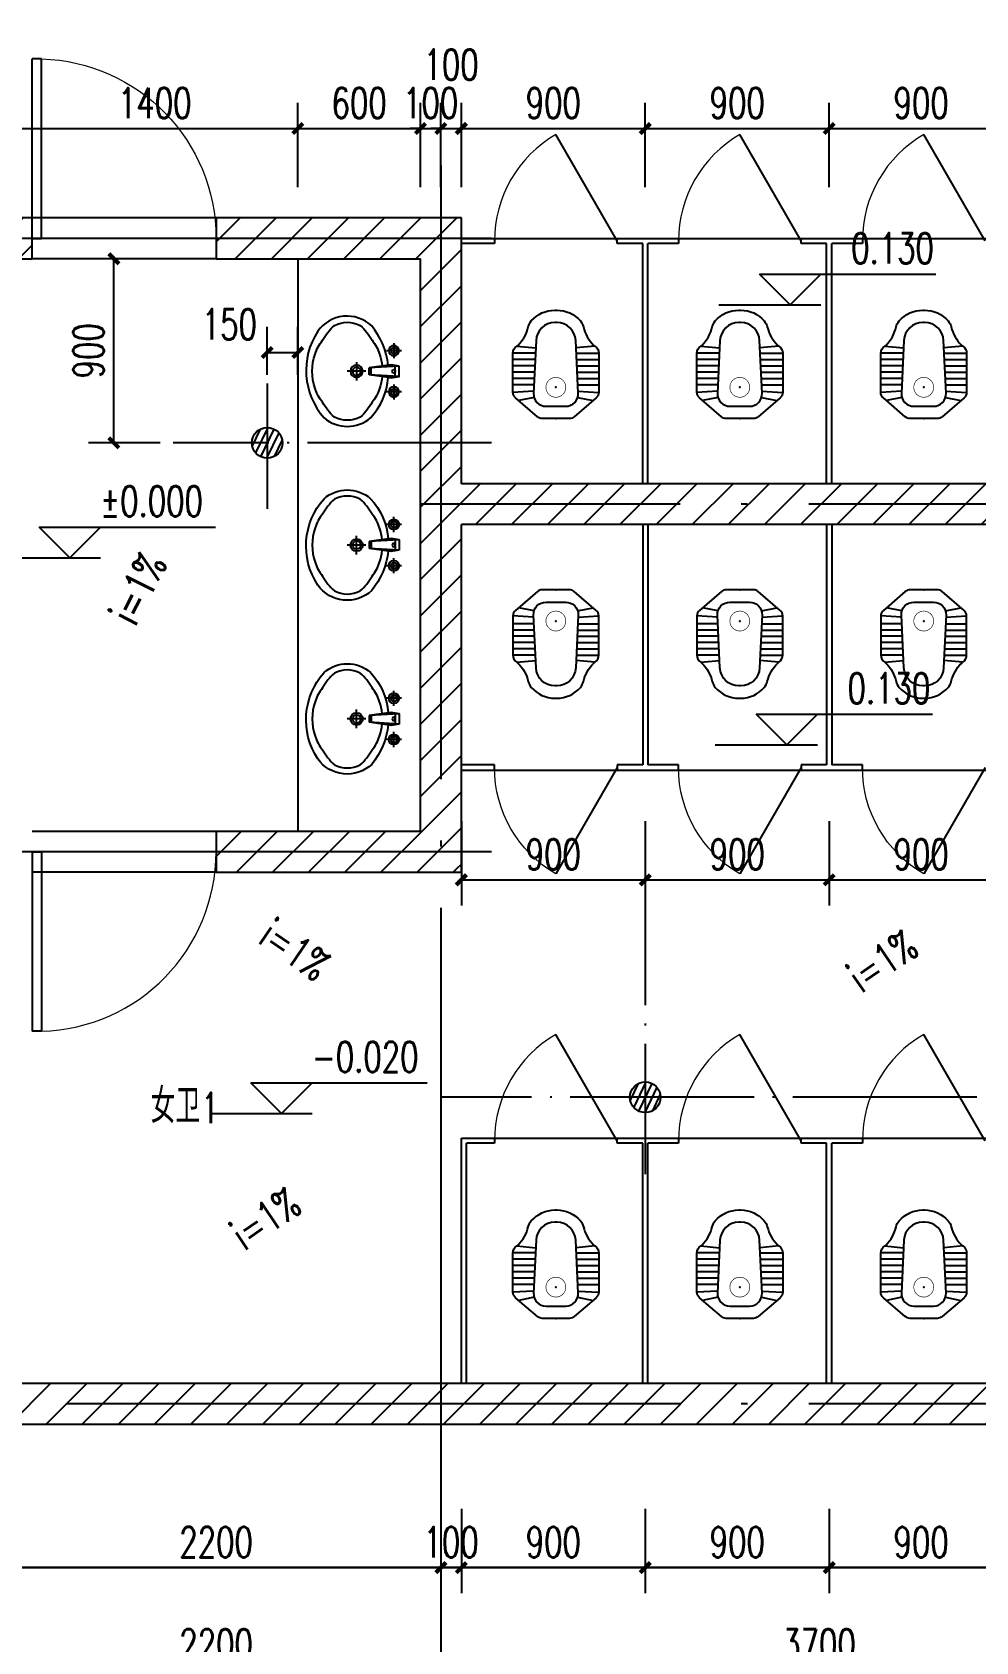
# Model space of a CAD drawing. Extents: x 409931 to 937299, y -508824 to 132289.
# Drawn here: x 617303 to 621920, y -187584 to -179713 of the extents above; entities that cross this region are included whole.
import ezdxf

# ---------------------------------------------------------------- set-up
doc = ezdxf.new("R2010")
doc.units = 0
doc.header["$LTSCALE"] = 1500
doc.header["$MEASUREMENT"] = 0
doc.linetypes.add('DOTE', pattern=[2.42, 2, -0.2, 0.02, -0.2])
doc.layers.get('Defpoints').update_dxf_attribs({"color": 252})
for name, color, linetype in [('07m', 36, 'Continuous'), ('A-Fur1(建筑厨卫洁具)', 136, 'Continuous'), ('A-Index(建筑索引线剖切号线)', 5, 'Continuous'), ('A-Wall(建筑墙)', 7, 'Continuous'), ('DIM_ELEV', 3, 'Continuous'), ('DIM_SYMB', 3, 'Continuous'), ('DOTE', 1, 'Continuous'), ('LVTRY', 6, 'Continuous'), ('PUB_DIM', 3, 'Continuous'), ('PUB_HATCH', 8, 'Continuous'), ('PUB_TEXT', 7, 'Continuous'), ('WINDOW', 4, 'Continuous')]:
    doc.layers.add(name, color=color, linetype=linetype)
doc.styles.add('_TCH_DIM', font='SIMPLEX', dxfattribs={"bigfont": 'GBCBIG'})
doc.styles.add('_TCH_DIM_T3', font='SIMPLEX', dxfattribs={"width": 0.705882, "bigfont": 'GBCBIG'})
doc.dimstyles.new('_TCH_ARCH&&50', dxfattribs={"dimtxt": 148.75, "dimasz": 50, "dimexe": 125, "dimexo": 150, "dimgap": 50, "dimtad": 1, "dimdec": 0, "dimzin": 0, "dimdsep": 46, "dimtxsty": '_TCH_DIM_T3', "dimblk": 'ARCHTICK', "dimcen": 0.09, "dimclrt": 7, "dimazin": 2, "dimtfac": 1, "dimtdec": 0, "dimtix": 1, "dimtmove": 2, "dimatfit": 3, "dimfxl": 0, "dimtolj": 1, "dimtzin": 0, "dimarcsym": 0})
pattern_1 = [(45, (0, 89.76), (-88.388383, 88.388383), [])]

# ---------------------------------------------------------------- blocks, each defined once
blk = doc.blocks.new('$TCHSYS$APDOOR2D')
blk.add_line((0.5, 0), (0, 0.866))
at = {"lineweight": 13}
blk.add_arc((0.5, 0), 1, 120, 180, dxfattribs=at)
blk = doc.blocks.new('$lvtry$00000203')
at = {"color": 0}
for p, q in [((48.2, -60), (-48.2, -60)), ((-108.6, -133.5), (-210, -128)), ((-106.4, -102.8), (-181.9, -87.7)), ((-109.1, -123.9), (-97, -381.5)), ((97, -381.5), (109.1, -123.9)), ((106.4, -102.8), (181.9, -87.7)), ((108.6, -133.5), (210, -128)), ((-107.1, -165.6), (-210, -165.6)), ((-105.7, -196.5), (-210, -196.5)), ((-104.2, -227.4), (-210, -227.4)), ((104.2, -227.4), (210, -227.4)), ((105.7, -196.5), (210, -196.5)), ((107.1, -165.6), (210, -165.6)), ((-102.8, -258.3), (-210, -258.3)), ((-101.3, -289.2), (-210, -289.2)), ((101.3, -289.2), (210, -289.2)), ((102.8, -258.3), (210, -258.3)), ((-99.9, -320.1), (-210, -320.1)), ((-190.7, -354.4), (-98.7, -345.4)), ((190.7, -354.4), (98.7, -345.4)), ((99.9, -320.1), (210, -320.1)), ((-4.3, -470), (4.3, -470))]:
    blk.add_line(p, q, dxfattribs=at)
blk.add_lwpolyline([(184.4, -359.6, 0.139709), (134.8, -448, -0.12003), (120, -477, -0.218108), (4.3, -530), (-4.3, -530, -0.218108), (-120, -477, -0.12003), (-134.8, -448, 0.139709), (-184.4, -359.6, 0.046574), (-190.7, -354.4, -0.248797), (-210, -318.1), (-210, -128.3, -0.218491), (-197.5, -101.1), (-90.1, -8.7, -0.179479), (-66.7, 0), (66.7, 0, -0.179479), (90.1, -8.7), (197.5, -101.1, -0.218491), (210, -128.3), (210, -318.1, -0.248797), (190.7, -354.4, 0.046574)], format="xyb", close=True, dxfattribs=at)
at = {"color": 0, "const_width": 3}
blk.add_lwpolyline([(48.6, -152.7, 1), (-48.6, -152.7, 1)], format="xyb", close=True, dxfattribs=at)
at = {"color": 0}
for centre, radius, start, end in [((-48.2, -121), 61, 90, 182.693), ((48.2, -121), 61, 357.307, 90), ((-4.3, -377.2), 92.8, 182.693, 270), ((4.3, -377.2), 92.8, 270, 357.307)]:
    blk.add_arc(centre, radius, start, end, dxfattribs=at)
for p in [(0, 0), (0, -152.7)]:
    blk.add_point(p, dxfattribs=at)
blk = doc.blocks.new('_LV13')
at = {"color": 0}
for p, q in [((-0.495, 0.071), (-0.071, 0.495)), ((-0.465, -0.183), (0.183, 0.465)), ((-0.354, -0.354), (0.354, 0.354)), ((-0.183, -0.465), (0.465, 0.183)), ((0.071, -0.495), (0.495, -0.071))]:
    blk.add_line(p, q, dxfattribs=at)
blk.add_circle((0, 0), 0.5)
blk = doc.blocks.new('_ArchTick')
at = {"color": 0, "linetype": 'ByBlock', "const_width": 0.4}
blk.add_lwpolyline([(-0.5, -0.5), (0.5, 0.5)], dxfattribs=at)
blk = doc.blocks.new('*D185')
at = {"layer": 'Defpoints', "color": 0}
for p in [(618602.5, -181279.5), (618452.5, -181539), (618602.5, -181539)]:
    blk.add_point(p, dxfattribs=at)
at = {"layer": 'PUB_DIM', "color": 0, "lineweight": -2}
for p, q in [((618452.5, -181389), (618452.5, -181154.5)), ((618602.5, -181389), (618602.5, -181154.5)), ((618452.5, -181279.5), (618602.5, -181279.5))]:
    blk.add_line(p, q, dxfattribs=at)
at = {"layer": 'PUB_DIM', "color": 0, "lineweight": -2, "xscale": 50, "yscale": 50, "zscale": 50, "rotation": 180}
blk.add_blockref('_ArchTick', (618452.5, -181279.5), dxfattribs=at)
at = {"layer": 'PUB_DIM', "color": 0, "lineweight": -2, "xscale": 50, "yscale": 50, "zscale": 50}
blk.add_blockref('_ArchTick', (618602.5, -181279.5), dxfattribs=at)
at = {"layer": 'PUB_DIM', "color": 7, "insert": (618267.5, -181142), "char_height": 148.75, "attachment_point": 5, "style": '_TCH_DIM_T3'}
blk.add_mtext('\\A1;150', dxfattribs=at)
blk = doc.blocks.new('*D186')
at = {"layer": 'Defpoints', "color": 0}
for p in [(617702.5, -180821.5), (618078.5, -180821.5), (618078.5, -181721.5)]:
    blk.add_point(p, dxfattribs=at)
at = {"layer": 'PUB_DIM', "color": 0, "lineweight": -2}
for p, q in [((617928.5, -180821.5), (617577.5, -180821.5)), ((617702.5, -181721.5), (617702.5, -180821.5)), ((617928.5, -181721.5), (617577.5, -181721.5))]:
    blk.add_line(p, q, dxfattribs=at)
at = {"layer": 'PUB_DIM', "color": 0, "lineweight": -2, "xscale": 50, "yscale": 50, "zscale": 50}
for p, rotation in [((617702.5, -180821.5), 90), ((617702.5, -181721.5), 270)]:
    blk.add_blockref('_ArchTick', p, dxfattribs=dict(at, rotation=rotation))
at = {"layer": 'PUB_DIM', "color": 7, "insert": (617578.1, -181271.5), "char_height": 148.75, "attachment_point": 5, "rotation": 90, "style": '_TCH_DIM_T3'}
blk.add_mtext('\\A1;900', dxfattribs=at)
blk = doc.blocks.new('*D211')
at = {"layer": 'Defpoints', "color": 0}
for p in [(617102.5, -186934.5), (619302.5, -186934.5), (619302.5, -187721.5)]:
    blk.add_point(p, dxfattribs=at)
at = {"layer": 'PUB_DIM', "color": 0, "lineweight": -2}
for p, q in [((617102.5, -187084.5), (617102.5, -187846.5)), ((619302.5, -187084.5), (619302.5, -187846.5)), ((617102.5, -187721.5), (619302.5, -187721.5))]:
    blk.add_line(p, q, dxfattribs=at)
at = {"layer": 'PUB_DIM', "color": 0, "lineweight": -2, "xscale": 50, "yscale": 50, "zscale": 50, "rotation": 180}
blk.add_blockref('_ArchTick', (617102.5, -187721.5), dxfattribs=at)
at = {"layer": 'PUB_DIM', "color": 0, "lineweight": -2, "xscale": 50, "yscale": 50, "zscale": 50}
blk.add_blockref('_ArchTick', (619302.5, -187721.5), dxfattribs=at)
at = {"layer": 'PUB_DIM', "color": 7, "insert": (618202.5, -187597.1), "char_height": 148.75, "attachment_point": 5, "style": '_TCH_DIM_T3'}
blk.add_mtext('\\A1;2200', dxfattribs=at)
blk = doc.blocks.new('*D212')
at = {"layer": 'Defpoints', "color": 0}
for p in [(619302.5, -186934.5), (623002.5, -186934.5), (623002.5, -187721.5)]:
    blk.add_point(p, dxfattribs=at)
at = {"layer": 'PUB_DIM', "color": 0, "lineweight": -2}
for p, q in [((619302.5, -187084.5), (619302.5, -187846.5)), ((623002.5, -187084.5), (623002.5, -187846.5)), ((619302.5, -187721.5), (623002.5, -187721.5))]:
    blk.add_line(p, q, dxfattribs=at)
at = {"layer": 'PUB_DIM', "color": 0, "lineweight": -2, "xscale": 50, "yscale": 50, "zscale": 50, "rotation": 180}
blk.add_blockref('_ArchTick', (619302.5, -187721.5), dxfattribs=at)
at = {"layer": 'PUB_DIM', "color": 0, "lineweight": -2, "xscale": 50, "yscale": 50, "zscale": 50}
blk.add_blockref('_ArchTick', (623002.5, -187721.5), dxfattribs=at)
at = {"layer": 'PUB_DIM', "color": 7, "insert": (621152.5, -187597.1), "char_height": 148.75, "attachment_point": 5, "style": '_TCH_DIM_T3'}
blk.add_mtext('\\A1;3700', dxfattribs=at)
blk = doc.blocks.new('*D213')
at = {"layer": 'Defpoints', "color": 0}
for p in [(617102.5, -186784.5), (619302.5, -186784.5), (619302.5, -187221.5)]:
    blk.add_point(p, dxfattribs=at)
at = {"layer": 'PUB_DIM', "color": 0, "lineweight": -2}
for p, q in [((617102.5, -186934.5), (617102.5, -187346.5)), ((619302.5, -186934.5), (619302.5, -187346.5)), ((617102.5, -187221.5), (619302.5, -187221.5))]:
    blk.add_line(p, q, dxfattribs=at)
at = {"layer": 'PUB_DIM', "color": 0, "lineweight": -2, "xscale": 50, "yscale": 50, "zscale": 50, "rotation": 180}
blk.add_blockref('_ArchTick', (617102.5, -187221.5), dxfattribs=at)
at = {"layer": 'PUB_DIM', "color": 0, "lineweight": -2, "xscale": 50, "yscale": 50, "zscale": 50}
blk.add_blockref('_ArchTick', (619302.5, -187221.5), dxfattribs=at)
at = {"layer": 'PUB_DIM', "color": 7, "insert": (618202.5, -187097.1), "char_height": 148.75, "attachment_point": 5, "style": '_TCH_DIM_T3'}
blk.add_mtext('\\A1;2200', dxfattribs=at)
blk = doc.blocks.new('*D214')
at = {"layer": 'Defpoints', "color": 0}
for p in [(619302.5, -186784.5), (619402.5, -186784.5), (619402.5, -187221.5)]:
    blk.add_point(p, dxfattribs=at)
at = {"layer": 'PUB_DIM', "color": 0, "lineweight": -2}
for p, q in [((619302.5, -186934.5), (619302.5, -187346.5)), ((619402.5, -186934.5), (619402.5, -187346.5)), ((619302.5, -187221.5), (619252.5, -187221.5)), ((619302.5, -187221.5), (619402.5, -187221.5)), ((619402.5, -187221.5), (619452.5, -187221.5))]:
    blk.add_line(p, q, dxfattribs=at)
at = {"layer": 'PUB_DIM', "color": 0, "lineweight": -2, "xscale": 50, "yscale": 50, "zscale": 50}
blk.add_blockref('_ArchTick', (619302.5, -187221.5), dxfattribs=at)
at = {"layer": 'PUB_DIM', "color": 0, "lineweight": -2, "xscale": 50, "yscale": 50, "zscale": 50, "rotation": 180}
blk.add_blockref('_ArchTick', (619402.5, -187221.5), dxfattribs=at)
at = {"layer": 'PUB_DIM', "color": 7, "insert": (619352.5, -187097.1), "char_height": 148.75, "attachment_point": 5, "style": '_TCH_DIM_T3'}
blk.add_mtext('\\A1;100', dxfattribs=at)
blk = doc.blocks.new('*D215')
at = {"layer": 'Defpoints', "color": 0}
for p in [(619402.5, -186784.5), (620302.5, -186784.5), (620302.5, -187221.5)]:
    blk.add_point(p, dxfattribs=at)
at = {"layer": 'PUB_DIM', "color": 0, "lineweight": -2}
for p, q in [((619402.5, -186934.5), (619402.5, -187346.5)), ((620302.5, -186934.5), (620302.5, -187346.5)), ((619402.5, -187221.5), (620302.5, -187221.5))]:
    blk.add_line(p, q, dxfattribs=at)
at = {"layer": 'PUB_DIM', "color": 0, "lineweight": -2, "xscale": 50, "yscale": 50, "zscale": 50, "rotation": 180}
blk.add_blockref('_ArchTick', (619402.5, -187221.5), dxfattribs=at)
at = {"layer": 'PUB_DIM', "color": 0, "lineweight": -2, "xscale": 50, "yscale": 50, "zscale": 50}
blk.add_blockref('_ArchTick', (620302.5, -187221.5), dxfattribs=at)
at = {"layer": 'PUB_DIM', "color": 7, "insert": (619852.5, -187097.1), "char_height": 148.75, "attachment_point": 5, "style": '_TCH_DIM_T3'}
blk.add_mtext('\\A1;900', dxfattribs=at)
blk = doc.blocks.new('*D216')
at = {"layer": 'Defpoints', "color": 0}
for p in [(620302.5, -186784.5), (621202.5, -186784.5), (621202.5, -187221.5)]:
    blk.add_point(p, dxfattribs=at)
at = {"layer": 'PUB_DIM', "color": 0, "lineweight": -2}
for p, q in [((620302.5, -186934.5), (620302.5, -187346.5)), ((621202.5, -186934.5), (621202.5, -187346.5)), ((620302.5, -187221.5), (621202.5, -187221.5))]:
    blk.add_line(p, q, dxfattribs=at)
at = {"layer": 'PUB_DIM', "color": 0, "lineweight": -2, "xscale": 50, "yscale": 50, "zscale": 50, "rotation": 180}
blk.add_blockref('_ArchTick', (620302.5, -187221.5), dxfattribs=at)
at = {"layer": 'PUB_DIM', "color": 0, "lineweight": -2, "xscale": 50, "yscale": 50, "zscale": 50}
blk.add_blockref('_ArchTick', (621202.5, -187221.5), dxfattribs=at)
at = {"layer": 'PUB_DIM', "color": 7, "insert": (620752.5, -187097.1), "char_height": 148.75, "attachment_point": 5, "style": '_TCH_DIM_T3'}
blk.add_mtext('\\A1;900', dxfattribs=at)
blk = doc.blocks.new('*D217')
at = {"layer": 'Defpoints', "color": 0}
for p in [(621202.5, -186784.5), (622102.5, -186784.5), (622102.5, -187221.5)]:
    blk.add_point(p, dxfattribs=at)
at = {"layer": 'PUB_DIM', "color": 0, "lineweight": -2}
for p, q in [((621202.5, -186934.5), (621202.5, -187346.5)), ((622102.5, -186934.5), (622102.5, -187346.5)), ((621202.5, -187221.5), (622102.5, -187221.5))]:
    blk.add_line(p, q, dxfattribs=at)
at = {"layer": 'PUB_DIM', "color": 0, "lineweight": -2, "xscale": 50, "yscale": 50, "zscale": 50, "rotation": 180}
blk.add_blockref('_ArchTick', (621202.5, -187221.5), dxfattribs=at)
at = {"layer": 'PUB_DIM', "color": 0, "lineweight": -2, "xscale": 50, "yscale": 50, "zscale": 50}
blk.add_blockref('_ArchTick', (622102.5, -187221.5), dxfattribs=at)
at = {"layer": 'PUB_DIM', "color": 7, "insert": (621652.5, -187097.1), "char_height": 148.75, "attachment_point": 5, "style": '_TCH_DIM_T3'}
blk.add_mtext('\\A1;900', dxfattribs=at)
blk = doc.blocks.new('*D219')
at = {"layer": 'Defpoints', "color": 0}
for p in [(619402.5, -183421.5), (620302.5, -183421.5), (620302.5, -183858.5)]:
    blk.add_point(p, dxfattribs=at)
at = {"layer": 'PUB_DIM', "color": 0, "lineweight": -2}
for p, q in [((619402.5, -183571.5), (619402.5, -183983.5)), ((620302.5, -183571.5), (620302.5, -183983.5)), ((619402.5, -183858.5), (620302.5, -183858.5))]:
    blk.add_line(p, q, dxfattribs=at)
at = {"layer": 'PUB_DIM', "color": 0, "lineweight": -2, "xscale": 50, "yscale": 50, "zscale": 50, "rotation": 180}
blk.add_blockref('_ArchTick', (619402.5, -183858.5), dxfattribs=at)
at = {"layer": 'PUB_DIM', "color": 0, "lineweight": -2, "xscale": 50, "yscale": 50, "zscale": 50}
blk.add_blockref('_ArchTick', (620302.5, -183858.5), dxfattribs=at)
at = {"layer": 'PUB_DIM', "color": 7, "insert": (619852.5, -183734.1), "char_height": 148.75, "attachment_point": 5, "style": '_TCH_DIM_T3'}
blk.add_mtext('\\A1;900', dxfattribs=at)
blk = doc.blocks.new('*D220')
at = {"layer": 'Defpoints', "color": 0}
for p in [(620302.5, -183421.5), (621202.5, -183421.5), (621202.5, -183858.5)]:
    blk.add_point(p, dxfattribs=at)
at = {"layer": 'PUB_DIM', "color": 0, "lineweight": -2}
for p, q in [((620302.5, -183571.5), (620302.5, -183983.5)), ((621202.5, -183571.5), (621202.5, -183983.5)), ((620302.5, -183858.5), (621202.5, -183858.5))]:
    blk.add_line(p, q, dxfattribs=at)
at = {"layer": 'PUB_DIM', "color": 0, "lineweight": -2, "xscale": 50, "yscale": 50, "zscale": 50, "rotation": 180}
blk.add_blockref('_ArchTick', (620302.5, -183858.5), dxfattribs=at)
at = {"layer": 'PUB_DIM', "color": 0, "lineweight": -2, "xscale": 50, "yscale": 50, "zscale": 50}
blk.add_blockref('_ArchTick', (621202.5, -183858.5), dxfattribs=at)
at = {"layer": 'PUB_DIM', "color": 7, "insert": (620752.5, -183734.1), "char_height": 148.75, "attachment_point": 5, "style": '_TCH_DIM_T3'}
blk.add_mtext('\\A1;900', dxfattribs=at)
blk = doc.blocks.new('*D221')
at = {"layer": 'Defpoints', "color": 0}
for p in [(621202.5, -183421.5), (622102.5, -183421.5), (622102.5, -183858.5)]:
    blk.add_point(p, dxfattribs=at)
at = {"layer": 'PUB_DIM', "color": 0, "lineweight": -2}
for p, q in [((621202.5, -183571.5), (621202.5, -183983.5)), ((622102.5, -183571.5), (622102.5, -183983.5)), ((621202.5, -183858.5), (622102.5, -183858.5))]:
    blk.add_line(p, q, dxfattribs=at)
at = {"layer": 'PUB_DIM', "color": 0, "lineweight": -2, "xscale": 50, "yscale": 50, "zscale": 50, "rotation": 180}
blk.add_blockref('_ArchTick', (621202.5, -183858.5), dxfattribs=at)
at = {"layer": 'PUB_DIM', "color": 0, "lineweight": -2, "xscale": 50, "yscale": 50, "zscale": 50}
blk.add_blockref('_ArchTick', (622102.5, -183858.5), dxfattribs=at)
at = {"layer": 'PUB_DIM', "color": 7, "insert": (621652.5, -183734.1), "char_height": 148.75, "attachment_point": 5, "style": '_TCH_DIM_T3'}
blk.add_mtext('\\A1;900', dxfattribs=at)
blk = doc.blocks.new('*D232')
at = {"layer": 'Defpoints', "color": 0}
for p in [(618602.5, -180184.5), (617202.5, -180621.5), (618602.5, -180621.5)]:
    blk.add_point(p, dxfattribs=at)
at = {"layer": 'PUB_DIM', "color": 0, "lineweight": -2}
for p, q in [((617202.5, -180471.5), (617202.5, -180059.5)), ((618602.5, -180471.5), (618602.5, -180059.5)), ((617202.5, -180184.5), (618602.5, -180184.5))]:
    blk.add_line(p, q, dxfattribs=at)
at = {"layer": 'PUB_DIM', "color": 0, "lineweight": -2, "xscale": 50, "yscale": 50, "zscale": 50, "rotation": 180}
blk.add_blockref('_ArchTick', (617202.5, -180184.5), dxfattribs=at)
at = {"layer": 'PUB_DIM', "color": 0, "lineweight": -2, "xscale": 50, "yscale": 50, "zscale": 50}
blk.add_blockref('_ArchTick', (618602.5, -180184.5), dxfattribs=at)
at = {"layer": 'PUB_DIM', "color": 7, "insert": (617902.5, -180060.1), "char_height": 148.75, "attachment_point": 5, "style": '_TCH_DIM_T3'}
blk.add_mtext('\\A1;1400', dxfattribs=at)
blk = doc.blocks.new('*D233')
at = {"layer": 'Defpoints', "color": 0}
for p in [(619202.5, -180184.5), (618602.5, -180621.5), (619202.5, -180621.5)]:
    blk.add_point(p, dxfattribs=at)
at = {"layer": 'PUB_DIM', "color": 0, "lineweight": -2}
for p, q in [((618602.5, -180471.5), (618602.5, -180059.5)), ((619202.5, -180471.5), (619202.5, -180059.5)), ((618602.5, -180184.5), (619202.5, -180184.5))]:
    blk.add_line(p, q, dxfattribs=at)
at = {"layer": 'PUB_DIM', "color": 0, "lineweight": -2, "xscale": 50, "yscale": 50, "zscale": 50, "rotation": 180}
blk.add_blockref('_ArchTick', (618602.5, -180184.5), dxfattribs=at)
at = {"layer": 'PUB_DIM', "color": 0, "lineweight": -2, "xscale": 50, "yscale": 50, "zscale": 50}
blk.add_blockref('_ArchTick', (619202.5, -180184.5), dxfattribs=at)
at = {"layer": 'PUB_DIM', "color": 7, "insert": (618902.5, -180060.1), "char_height": 148.75, "attachment_point": 5, "style": '_TCH_DIM_T3'}
blk.add_mtext('\\A1;600', dxfattribs=at)
blk = doc.blocks.new('*D234')
at = {"layer": 'Defpoints', "color": 0}
for p in [(619302.5, -180184.5), (619202.5, -180621.5), (619302.5, -180621.5)]:
    blk.add_point(p, dxfattribs=at)
at = {"layer": 'PUB_DIM', "color": 0, "lineweight": -2}
for p, q in [((619202.5, -180471.5), (619202.5, -180059.5)), ((619302.5, -180471.5), (619302.5, -180059.5)), ((619202.5, -180184.5), (619152.5, -180184.5)), ((619202.5, -180184.5), (619302.5, -180184.5)), ((619302.5, -180184.5), (619352.5, -180184.5))]:
    blk.add_line(p, q, dxfattribs=at)
at = {"layer": 'PUB_DIM', "color": 0, "lineweight": -2, "xscale": 50, "yscale": 50, "zscale": 50}
blk.add_blockref('_ArchTick', (619202.5, -180184.5), dxfattribs=at)
at = {"layer": 'PUB_DIM', "color": 0, "lineweight": -2, "xscale": 50, "yscale": 50, "zscale": 50, "rotation": 180}
blk.add_blockref('_ArchTick', (619302.5, -180184.5), dxfattribs=at)
at = {"layer": 'PUB_DIM', "color": 7, "insert": (619252.5, -180060.1), "char_height": 148.75, "attachment_point": 5, "style": '_TCH_DIM_T3'}
blk.add_mtext('\\A1;100', dxfattribs=at)
blk = doc.blocks.new('*D235')
at = {"layer": 'Defpoints', "color": 0}
for p in [(619402.5, -180184.5), (619302.5, -180621.5), (619402.5, -180621.5)]:
    blk.add_point(p, dxfattribs=at)
at = {"layer": 'PUB_DIM', "color": 0, "lineweight": -2}
for p, q in [((619302.5, -180471.5), (619302.5, -180059.5)), ((619402.5, -180471.5), (619402.5, -180059.5)), ((619302.5, -180184.5), (619252.5, -180184.5)), ((619302.5, -180184.5), (619402.5, -180184.5)), ((619402.5, -180184.5), (619452.5, -180184.5))]:
    blk.add_line(p, q, dxfattribs=at)
at = {"layer": 'PUB_DIM', "color": 0, "lineweight": -2, "xscale": 50, "yscale": 50, "zscale": 50}
blk.add_blockref('_ArchTick', (619302.5, -180184.5), dxfattribs=at)
at = {"layer": 'PUB_DIM', "color": 0, "lineweight": -2, "xscale": 50, "yscale": 50, "zscale": 50, "rotation": 180}
blk.add_blockref('_ArchTick', (619402.5, -180184.5), dxfattribs=at)
at = {"layer": 'PUB_DIM', "color": 7, "insert": (619352.5, -179872), "char_height": 148.75, "attachment_point": 5, "style": '_TCH_DIM_T3'}
blk.add_mtext('\\A1;100', dxfattribs=at)
blk = doc.blocks.new('*D236')
at = {"layer": 'Defpoints', "color": 0}
for p in [(620302.5, -180184.5), (619402.5, -180621.5), (620302.5, -180621.5)]:
    blk.add_point(p, dxfattribs=at)
at = {"layer": 'PUB_DIM', "color": 0, "lineweight": -2}
for p, q in [((619402.5, -180471.5), (619402.5, -180059.5)), ((620302.5, -180471.5), (620302.5, -180059.5)), ((619402.5, -180184.5), (620302.5, -180184.5))]:
    blk.add_line(p, q, dxfattribs=at)
at = {"layer": 'PUB_DIM', "color": 0, "lineweight": -2, "xscale": 50, "yscale": 50, "zscale": 50, "rotation": 180}
blk.add_blockref('_ArchTick', (619402.5, -180184.5), dxfattribs=at)
at = {"layer": 'PUB_DIM', "color": 0, "lineweight": -2, "xscale": 50, "yscale": 50, "zscale": 50}
blk.add_blockref('_ArchTick', (620302.5, -180184.5), dxfattribs=at)
at = {"layer": 'PUB_DIM', "color": 7, "insert": (619852.5, -180060.1), "char_height": 148.75, "attachment_point": 5, "style": '_TCH_DIM_T3'}
blk.add_mtext('\\A1;900', dxfattribs=at)
blk = doc.blocks.new('*D237')
at = {"layer": 'Defpoints', "color": 0}
for p in [(621202.5, -180184.5), (620302.5, -180621.5), (621202.5, -180621.5)]:
    blk.add_point(p, dxfattribs=at)
at = {"layer": 'PUB_DIM', "color": 0, "lineweight": -2}
for p, q in [((620302.5, -180471.5), (620302.5, -180059.5)), ((621202.5, -180471.5), (621202.5, -180059.5)), ((620302.5, -180184.5), (621202.5, -180184.5))]:
    blk.add_line(p, q, dxfattribs=at)
at = {"layer": 'PUB_DIM', "color": 0, "lineweight": -2, "xscale": 50, "yscale": 50, "zscale": 50, "rotation": 180}
blk.add_blockref('_ArchTick', (620302.5, -180184.5), dxfattribs=at)
at = {"layer": 'PUB_DIM', "color": 0, "lineweight": -2, "xscale": 50, "yscale": 50, "zscale": 50}
blk.add_blockref('_ArchTick', (621202.5, -180184.5), dxfattribs=at)
at = {"layer": 'PUB_DIM', "color": 7, "insert": (620752.5, -180060.1), "char_height": 148.75, "attachment_point": 5, "style": '_TCH_DIM_T3'}
blk.add_mtext('\\A1;900', dxfattribs=at)
blk = doc.blocks.new('*D238')
at = {"layer": 'Defpoints', "color": 0}
for p in [(622102.5, -180184.5), (621202.5, -180621.5), (622102.5, -180621.5)]:
    blk.add_point(p, dxfattribs=at)
at = {"layer": 'PUB_DIM', "color": 0, "lineweight": -2}
for p, q in [((621202.5, -180471.5), (621202.5, -180059.5)), ((622102.5, -180471.5), (622102.5, -180059.5)), ((621202.5, -180184.5), (622102.5, -180184.5))]:
    blk.add_line(p, q, dxfattribs=at)
at = {"layer": 'PUB_DIM', "color": 0, "lineweight": -2, "xscale": 50, "yscale": 50, "zscale": 50, "rotation": 180}
blk.add_blockref('_ArchTick', (621202.5, -180184.5), dxfattribs=at)
at = {"layer": 'PUB_DIM', "color": 0, "lineweight": -2, "xscale": 50, "yscale": 50, "zscale": 50}
blk.add_blockref('_ArchTick', (622102.5, -180184.5), dxfattribs=at)
at = {"layer": 'PUB_DIM', "color": 7, "insert": (621652.5, -180060.1), "char_height": 148.75, "attachment_point": 5, "style": '_TCH_DIM_T3'}
blk.add_mtext('\\A1;900', dxfattribs=at)
blk = doc.blocks.new('$DorLib2D$00000001')
for p, q in [((0.45, 0.975), (0.5, 0.975)), ((0.45, 0), (0.45, 0.975)), ((0.5, 0), (0.5, 0.975)), ((0.5, 0), (0.45, 0))]:
    blk.add_line(p, q)
at = {"lineweight": 13}
blk.add_arc((0.475, 0), 0.975, 91.46928, 180, dxfattribs=at)
blk = doc.blocks.new('$plan$00003671')
at = {"layer": 'A-Fur1(建筑厨卫洁具)'}
for p, q in [((-100.8, 10.2), (-100.8, -63.4)), ((-25.2, 0), (-31.7, -39.2)), ((-25.2, 0), (25.2, 0)), ((-25.2, 0), (-16.8, -147.7)), ((25.2, 0), (16.8, -147.7)), ((25.2, 0), (31.7, -39.2)), ((100.8, 10.2), (100.8, -63.4)), ((-64, -26.6), (-137.6, -26.6)), ((-31.7, -39.2), (-16.8, -147.7)), ((-24.1, -19.8), (24.1, -19.8)), ((31.7, -39.2), (16.8, -147.7)), ((137.6, -26.6), (64, -26.6)), ((-17.3, -137.6), (17.3, -137.6)), ((-16.8, -147.7), (16.8, -147.7)), ((45.4, -209), (-45.4, -209)), ((0, -163.6), (0, -254.4))]:
    blk.add_line(p, q, dxfattribs=at)
blk.add_lwpolyline([(25.2, 0), (31.7, -39.2), (29.6, -54.2, -0.144626), (222.3, -135.1, -0.454002), (195.6, -399.2, -0.337627), (-226.8, -368.4, -0.376635), (-226.8, -140.3, -0.17218), (-29.6, -54.2), (-31.7, -39.2), (-25.2, 0)], format="xyb", close=True, dxfattribs=at)
for centre, radius in [((-100.8, -26.6), 25.2), ((-100.8, -26.6), 15.1), ((100.8, -26.6), 25.2), ((100.8, -26.6), 15.1), ((0, -209), 30.2), ((0, -209), 20.2)]:
    blk.add_circle(centre, radius, dxfattribs=at)
for centre, radius, start, end in [((-1.2, -27.3), 7.25, 80.52523, 279.47477), ((1.2, -27.3), 7.25, 260.52523, 99.47477), ((-18.9, -374.1), 275.1, 118.86957, 138.22672), ((-15.6, -303.5), 218, 108.30743, 128.61688), ((0, -350.8), 267.8, 95.47138, 108.30743), ((0, -350.8), 267.8, 71.69257, 84.52862), ((15.6, -303.5), 218, 51.38312, 71.69257), ((18.9, -374.1), 275.1, 41.77328, 61.13043), ((-101.5, -254.4), 138, 152.59042, 207.40958), ((101.5, -254.4), 138, 332.59042, 27.40958), ((-18.9, -134.6), 275.1, 221.77328, 241.13043), ((-15.6, -205.2), 218, 231.38312, 251.69257), ((15.6, -205.2), 218, 288.30743, 308.61688), ((18.9, -134.6), 275.1, 298.86957, 318.22672), ((0, -158), 267.8, 251.69257, 288.30743)]:
    blk.add_arc(centre, radius, start, end, dxfattribs=at)

msp = doc.modelspace()

# ---------------------------------------------------------------- hatches: boundary and pattern name
at = {"layer": 'PUB_HATCH'}
h = msp.add_hatch(dxfattribs=at)
h.set_pattern_fill('普通砖', color=256, scale=50, style=0)
h.set_pattern_definition(pattern_1)
h.paths.add_polyline_path([(617002.5, -180821.5), (617302.5, -180821.5), (617302.5, -180621.5), (617202.5, -180621.5)])
h = msp.add_hatch(dxfattribs=at)
h.set_pattern_fill('普通砖', color=256, scale=50, style=0)
h.set_pattern_definition(pattern_1)
h.paths.add_polyline_path([(619402.5, -180621.5), (618202.5, -180621.5), (618202.5, -180821.5), (619202.5, -180821.5)])
h = msp.add_hatch(dxfattribs=at)
h.set_pattern_fill('普通砖', color=256, scale=50, style=0)
h.set_pattern_definition(pattern_1)
h.paths.add_polyline_path([(619335.8, -182021.5), (619402.5, -181921.5), (619402.5, -180621.5), (619202.5, -180821.5), (619202.5, -182021.5)])
h = msp.add_hatch(dxfattribs=at)
h.set_pattern_fill('普通砖', color=256, scale=50, style=0)
h.set_pattern_definition(pattern_1)
h.paths.add_polyline_path([(623102.5, -182021.5), (623002.5, -181921.5), (619402.5, -181921.5), (619335.8, -182021.5), (619402.5, -182121.5), (623002.5, -182121.5)])
h = msp.add_hatch(dxfattribs=at)
h.set_pattern_fill('普通砖', color=256, scale=50, style=0)
h.set_pattern_definition(pattern_1)
h.paths.add_polyline_path([(619202.5, -183621.5), (619402.5, -183821.5), (619402.5, -182121.5), (619335.8, -182021.5), (619202.5, -182021.5)])
h = msp.add_hatch(dxfattribs=at)
h.set_pattern_fill('普通砖', color=256, scale=50, style=0)
h.set_pattern_definition(pattern_1)
h.paths.add_polyline_path([(619202.5, -183621.5), (618202.5, -183621.5), (618202.5, -183821.5), (619402.5, -183821.5)])
h = msp.add_hatch(dxfattribs=at)
h.set_pattern_fill('普通砖', color=256, scale=50, style=0)
h.set_pattern_definition(pattern_1)
h.paths.add_polyline_path([(623002.5, -186321.5), (617202.5, -186321.5), (617002.5, -186521.5), (623002.5, -186521.5)])

# ---------------------------------------------------------------- linework, layer by layer
at = {"layer": 'A-Fur1(建筑厨卫洁具)'}
for p, q in [((619402.5, -180721.5), (623002.5, -180721.5)), ((619565, -180746.5), (619402.5, -180746.5)), ((619565, -180721.5), (619565, -180746.5)), ((620165, -180746.5), (620165, -180721.5)), ((620290, -180746.5), (620165, -180746.5)), ((620290, -181921.5), (620290, -180746.5)), ((620315, -181921.5), (620315, -180746.5)), ((620465, -180746.5), (620315, -180746.5)), ((620465, -180721.5), (620465, -180746.5)), ((621065, -180746.5), (621065, -180721.5)), ((621190, -180746.5), (621065, -180746.5)), ((621190, -181921.5), (621190, -180746.5)), ((621215, -181921.5), (621215, -180746.5)), ((621365, -180746.5), (621215, -180746.5)), ((621365, -180721.5), (621365, -180746.5)), ((618602.5, -180821.5), (618602.5, -183621.5)), ((620290, -182121.5), (620290, -183296.5)), ((620315, -182121.5), (620315, -183296.5)), ((621190, -182121.5), (621190, -183296.5)), ((621215, -182121.5), (621215, -183296.5)), ((619565, -183296.5), (619402.5, -183296.5)), ((619565, -183321.5), (619565, -183296.5)), ((620290, -183296.5), (620165, -183296.5)), ((620165, -183296.5), (620165, -183321.5)), ((620465, -183296.5), (620315, -183296.5)), ((620465, -183321.5), (620465, -183296.5)), ((621190, -183296.5), (621065, -183296.5)), ((621065, -183296.5), (621065, -183321.5)), ((621365, -183296.5), (621215, -183296.5)), ((621365, -183321.5), (621365, -183296.5)), ((619402.5, -183321.5), (623002.5, -183321.5)), ((619402.5, -185121.5), (623002.5, -185121.5)), ((619402.5, -186321.5), (619402.5, -185121.5)), ((619565, -185121.5), (619565, -185146.5)), ((620165, -185146.5), (620165, -185121.5)), ((620465, -185121.5), (620465, -185146.5)), ((621065, -185146.5), (621065, -185121.5)), ((621365, -185121.5), (621365, -185146.5)), ((619565, -185146.5), (619427.5, -185146.5)), ((619427.5, -186321.5), (619427.5, -185146.5)), ((620290, -185146.5), (620165, -185146.5)), ((620290, -186321.5), (620290, -185146.5)), ((620315, -186321.5), (620315, -185146.5)), ((620465, -185146.5), (620315, -185146.5)), ((621190, -185146.5), (621065, -185146.5)), ((621190, -186321.5), (621190, -185146.5)), ((621215, -186321.5), (621215, -185146.5)), ((621365, -185146.5), (621215, -185146.5))]:
    msp.add_line(p, q, dxfattribs=at)
at = {"layer": 'A-Index(建筑索引线剖切号线)', "linetype": 'DOTE', "ltscale": 0.3}
for p, q in [((618452.5, -181431), (618452.5, -182043.5)), ((619550, -181721.5), (617992, -181721.5)), ((620302.5, -183571.5), (620302.5, -185297.5)), ((624102.5, -184921.5), (619302.5, -184921.5))]:
    msp.add_line(p, q, dxfattribs=at)
at = {"layer": 'A-Wall(建筑墙)'}
for p, q in [((617302.5, -180621.5), (617202.5, -180621.5)), ((617302.5, -180821.5), (617302.5, -180621.5)), ((619402.5, -180621.5), (618202.5, -180621.5)), ((618202.5, -180621.5), (618202.5, -180821.5)), ((619402.5, -181921.5), (619402.5, -180621.5)), ((617002.5, -180821.5), (617302.5, -180821.5)), ((618202.5, -180821.5), (619202.5, -180821.5)), ((619202.5, -182021.5), (619202.5, -180821.5)), ((623002.5, -181921.5), (619402.5, -181921.5)), ((619202.5, -183621.5), (619202.5, -182021.5)), ((623002.5, -182121.5), (619402.5, -182121.5)), ((619402.5, -183821.5), (619402.5, -182121.5)), ((619202.5, -183621.5), (618202.5, -183621.5)), ((618202.5, -183621.5), (618202.5, -183821.5)), ((618202.5, -183821.5), (619402.5, -183821.5)), ((623002.5, -186321.5), (617202.5, -186321.5)), ((623002.5, -186521.5), (617002.5, -186521.5))]:
    msp.add_line(p, q, dxfattribs=at)
at = {"layer": 'Defpoints'}
msp.add_lwpolyline([(616202.5, -177121.5), (624102.5, -177121.5), (624102.5, -187221.5), (616202.5, -187221.5)], close=True, dxfattribs=at)
at = {"layer": 'DIM_ELEV'}
for p, q in [((621012.1, -181047), (620862.1, -180897)), ((620862.1, -180897), (621725.1, -180897)), ((621012.1, -181047), (621162.1, -180897)), ((620662.1, -181047), (621162.1, -181047)), ((617486.4, -182283.9), (617336.4, -182133.9)), ((617336.4, -182133.9), (618199.4, -182133.9)), ((617486.4, -182283.9), (617636.4, -182133.9)), ((617136.4, -182283.9), (617636.4, -182283.9)), ((620994.6, -183198.5), (620844.6, -183048.5)), ((620844.6, -183048.5), (621707.6, -183048.5)), ((620994.6, -183198.5), (621144.6, -183048.5)), ((620644.6, -183198.5), (621144.6, -183198.5)), ((618523, -185001), (618373, -184851)), ((618373, -184851), (619236, -184851)), ((618523, -185001), (618673, -184851)), ((618173, -185001), (618673, -185001))]:
    msp.add_line(p, q, dxfattribs=at)
at = {"layer": 'DIM_SYMB'}
for points in [[(617784.9, -182786.8, 0, 0, 0), (618010, -182338.3, 40, 0, 0), (618077.3, -182204.2, 0, 0, 0)], [(618242.6, -184117.5, 0, 0, 0), (618656.5, -184401.4, 40, 0, 0), (618780.2, -184486.2, 0, 0, 0)], [(621798.8, -184178.6, 0, 0, 0), (621384.9, -184462.4, 40, 0, 0), (621261.2, -184547.3, 0, 0, 0)], [(618242.6, -185807, 0, 0, 0), (618656.5, -185523.1, 40, 0, 0), (618780.2, -185438.3, 0, 0, 0)]]:
    msp.add_lwpolyline(points, format="xyseb", dxfattribs=at)
at = {"layer": 'DOTE', "color": 1, "linetype": 'DOTE'}
for p, q in [((619302.5, -180365.5), (619302.5, -187221.5)), ((619550, -180721.5), (616202.5, -180721.5)), ((624102.5, -182021.5), (619202.5, -182021.5)), ((619550, -183721.5), (616202.5, -183721.5)), ((624102.5, -186421.5), (616202.5, -186421.5))]:
    msp.add_line(p, q, dxfattribs=at)
at = {"layer": 'WINDOW'}
for p, q in [((618202.5, -180621.5), (617302.5, -180621.5)), ((618202.5, -180821.5), (617302.5, -180821.5)), ((618202.5, -183621.5), (617302.5, -183621.5)), ((618202.5, -183821.5), (617302.5, -183821.5))]:
    msp.add_line(p, q, dxfattribs=at)

# ---------------------------------------------------------------- block references
at = {"layer": 'A-Fur1(建筑厨卫洁具)', "xscale": -600, "yscale": -600, "zscale": 25, "rotation": 180}
for p in [(619865, -180734), (620765, -180734), (621665, -180734), (619865, -185134), (620765, -185134), (621665, -185134)]:
    msp.add_blockref('$TCHSYS$APDOOR2D', p, dxfattribs=at)
at = {"layer": 'A-Fur1(建筑厨卫洁具)', "yscale": -1, "rotation": 89.99999999999999}
msp.add_blockref('$plan$00003671', (619099, -181371.6), dxfattribs=at)
at = {"layer": 'A-Fur1(建筑厨卫洁具)'}
for name, p, rotation in [('$lvtry$00000203', (619865, -181602.7), 180), ('$lvtry$00000203', (620765, -181602.7), 180), ('$lvtry$00000203', (621665, -181602.7), 180), ('$plan$00003671', (619099, -182221.5), 270), ('$plan$00003671', (619099, -183071.4), 270), ('$lvtry$00000203', (619865, -186002.7), 180), ('$lvtry$00000203', (620765, -186002.7), 180), ('$lvtry$00000203', (621665, -186002.7), 180)]:
    msp.add_blockref(name, p, dxfattribs=dict(at, rotation=rotation))
at = {"layer": 'A-Fur1(建筑厨卫洁具)', "xscale": -1}
for p in [(619865, -182440.2), (620765, -182440.2), (621665, -182440.2)]:
    msp.add_blockref('$lvtry$00000203', p, dxfattribs=at)
at = {"layer": 'A-Fur1(建筑厨卫洁具)', "xscale": 600, "yscale": -600, "zscale": 25}
for p in [(619865, -183309), (620765, -183309), (621665, -183309)]:
    msp.add_blockref('$TCHSYS$APDOOR2D', p, dxfattribs=at)
at = {"layer": 'LVTRY', "xscale": 150.0000000000398, "yscale": 150, "zscale": 150.0000000000398, "rotation": 199.3272004627703}
for p in [(618452.5, -181721.5), (620302.5, -184921.5)]:
    msp.add_blockref('_LV13', p, dxfattribs=at)
at = {"layer": 'WINDOW', "xscale": 900, "zscale": 900, "rotation": 180}
for p, yscale in [((617752.5, -180721.5), -900), ((617752.5, -183721.5), 900)]:
    msp.add_blockref('$DorLib2D$00000001', p, dxfattribs=dict(at, yscale=yscale))

# ---------------------------------------------------------------- texts
at = {"layer": '07m', "color": 2, "style": '_TCH_DIM'}
msp.add_text('女卫', height=168.79, dxfattribs=at).set_placement((617882.1, -185048.5))
at = {"layer": '07m', "color": 2, "style": '_TCH_DIM', "width": 0.705882}
msp.add_text('1', height=148.8, dxfattribs=at).set_placement((618127.8, -185048.5))
at = {"layer": 'PUB_TEXT', "style": '_TCH_DIM', "width": 0.705882}
for s, p in [('0.130', (621310.1, -180844.5)), ('%%P0.000', (617634.4, -182081.4)), ('0.130', (621292.6, -182996)), ('-0.020', (618671, -184798.5))]:
    msp.add_text(s, height=148.75, dxfattribs=at).set_placement(p)
for rotation, p in [(63.35128, (617808, -182623.9)), (325.55644, (618400.9, -184162.4)), (34.44356, (621360.1, -184415.8)), (34.44356, (618341.5, -185675.5))]:
    msp.add_text('i=1%', height=148.75, rotation=rotation, dxfattribs=at).set_placement(p)

# ---------------------------------------------------------------- dimensions: what is measured, and where the dimension line sits
at = {"layer": 'PUB_DIM'}
for base, p1, p2, picture, middle in [((619402.5, -180184.5), (619302.5, -180621.5), (619402.5, -180621.5), '*D235', (619352.5, -179872)), ((618602.5, -181279.5), (618452.5, -181539), (618602.5, -181539), '*D185', (618267.5, -181142))]:
    dim = msp.add_linear_dim(base=base, p1=p1, p2=p2, angle=0, dimstyle='_TCH_ARCH&&50', dxfattribs=at)
    dim.commit()
    dim.dimension.update_dxf_attribs({"geometry": picture, "text_midpoint": middle, "dimtype": 129})
for p1, p2, distance, picture, middle in [((617202.5, -180621.5), (618602.5, -180621.5), 437, '*D232', (617902.5, -180060.1)), ((618602.5, -180621.5), (619202.5, -180621.5), 437, '*D233', (618902.5, -180060.1)), ((619202.5, -180621.5), (619302.5, -180621.5), 437, '*D234', (619252.5, -180060.1)), ((619402.5, -180621.5), (620302.5, -180621.5), 437, '*D236', (619852.5, -180060.1)), ((620302.5, -180621.5), (621202.5, -180621.5), 437, '*D237', (620752.5, -180060.1)), ((621202.5, -180621.5), (622102.5, -180621.5), 437, '*D238', (621652.5, -180060.1)), ((618078.5, -181721.5), (618078.5, -180821.5), 376, '*D186', (617578.1, -181271.5)), ((619402.5, -183421.5), (620302.5, -183421.5), -437, '*D219', (619852.5, -183734.1)), ((620302.5, -183421.5), (621202.5, -183421.5), -437, '*D220', (620752.5, -183734.1)), ((621202.5, -183421.5), (622102.5, -183421.5), -437, '*D221', (621652.5, -183734.1)), ((617102.5, -186784.5), (619302.5, -186784.5), -437, '*D213', (618202.5, -187097.1)), ((619302.5, -186784.5), (619402.5, -186784.5), -437, '*D214', (619352.5, -187097.1)), ((619402.5, -186784.5), (620302.5, -186784.5), -437, '*D215', (619852.5, -187097.1)), ((620302.5, -186784.5), (621202.5, -186784.5), -437, '*D216', (620752.5, -187097.1)), ((621202.5, -186784.5), (622102.5, -186784.5), -437, '*D217', (621652.5, -187097.1)), ((617102.5, -186934.5), (619302.5, -186934.5), -787, '*D211', (618202.5, -187597.1)), ((619302.5, -186934.5), (623002.5, -186934.5), -787, '*D212', (621152.5, -187597.1))]:
    dim = msp.add_aligned_dim(p1=p1, p2=p2, distance=distance, dimstyle='_TCH_ARCH&&50', dxfattribs=at)
    dim.commit()
    dim.dimension.update_dxf_attribs({"geometry": picture, "text_midpoint": middle})

doc.saveas('drawing.dxf')
